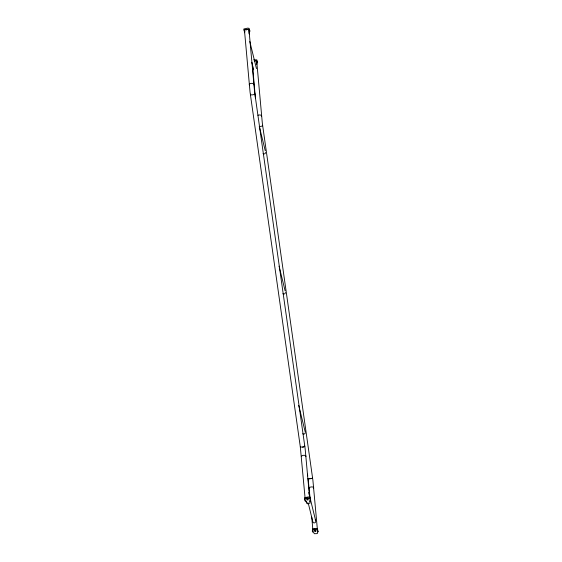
<?xml version="1.0" encoding="UTF-8"?>
<svg xmlns="http://www.w3.org/2000/svg" width="562" height="562" viewBox="0 0 562 562"><rect width="100%" height="100%" fill="white"/><g stroke="black" fill="none" stroke-linecap="round" stroke-linejoin="round"><path stroke-width="0.84" d="M246.008 30.123L246.585 29.737M308.173 498.782L307.189 499.154L306.641 498.016M315.935 530.373L314.945 530.746L314.376 529.516M309.767 501.171L310.554 500.854L309.873 498.072L305.861 498.185L304.646 498.719C304.126 501.894 306.768 500.939 306.866 503.545L310.084 503.145L309.795 500.911M310.062 497.897L308.081 478.522A2.276 0.597 -8 0 0 308.348 478.789L312.254 478.304A2.276 0.597 -8 0 0 312.317 477.693M244.498 30.692L250.062 92.182L300.312 446.895A2.276 0.597 -8 0 0 300.586 447.162L304.485 446.678A2.276 0.597 -8 0 0 304.555 446.066M311.404 478.634L312.254 478.304M257.122 62.192L256.813 59.839L253.673 59.839M317.839 531.006L317.53 528.652L316.617 528.421L312.648 529.011L312.662 530.76M302.504 447.226L303.635 447.008M249.205 31.317L249.76 31.121L249.078 28.332L247.68 28.121L243.852 28.978L244.828 31.858M309.915 500.131L310.477 499.934L309.788 497.145L308.39 496.941L304.569 497.792L305.545 500.672M307.435 503.833L308.081 503.749M313.463 531.547L312.844 531.49M310.266 478.852L308.348 478.789M255.499 60.548L256.897 60.759C258.689 63.106 256.139 62.663 256.778 64.504M307.372 502.807L306.789 502.618L306.36 501.332M244.716 32.765L243.929 29.905L244.273 29.617L249.156 29.259C251.158 32.069 248.242 31.858 249.366 34.331M249.795 41.49L256.469 68.655M251.797 62.291L253.673 69.934M259.419 126.942L265.257 150.707M279.061 266.163L285.11 290.779M298.703 405.385L305.166 431.7M308.742 492.502L315.619 520.517M308.243 503.116L312.83 521.796A3.007 2.627 -13.8 0 0 313.21 522.548A1.447 1.272 -13.8 0 0 315.458 522.267A3.007 2.627 -13.8 0 0 315.24 519.766M248.973 31.437L249.289 33.411M306.276 501.199L306.438 501.894L306.381 501.227M307.47 474.18L307.716 475.916M300.312 446.895L305.054 497.714M311.748 517.11L312.823 529.341M256.771 61.764L262.335 123.247L312.901 480.278L317.404 529.657A2.276 1.089 -5 0 1 317.235 530.226M252.338 63.19L255.401 98.048M249.001 30.137L254.565 91.62L305.138 448.652L309.634 498.03A2.276 1.089 -5 0 0 309.205 497.532M254.614 93.664A2.276 0.597 -8.1 0 1 252.563 94.83A2.276 0.597 -8.1 0 1 250.708 94.149M249.676 85.22A2.276 1.089 -5 0 1 251.235 83.373A2.276 1.089 -5 0 1 253.581 84.736M265.552 152.478A3.007 2.627 -13.8 0 1 265.306 153.314A1.447 1.272 -13.8 0 1 263.058 153.588M285.398 292.549A3.007 2.627 -13.8 0 1 285.152 293.378A1.447 1.272 -13.8 0 1 282.911 293.659M305.25 432.621A3.007 2.627 -13.8 0 1 305.004 433.45A1.447 1.272 -13.8 0 1 302.756 433.731M244.927 31.191A2.276 1.089 -5 0 1 246.486 29.35A2.276 1.089 -5 0 1 248.833 30.706M262.384 125.291A2.276 0.597 -8.1 0 1 261.941 126.078A2.276 0.597 -8.1 0 1 259.215 126.513M257.909 115.28A2.276 1.089 -5 0 1 260.67 115.119A2.276 1.089 -5 0 1 261.344 116.362M254.256 60.977A2.276 1.089 -5 0 1 256.602 62.333M301.45 456.667A2.276 1.089 -5 0 1 304.028 455.283A2.276 1.089 -5 0 1 305.784 456.681M309.219 488.294A2.276 1.089 -5 0 1 311.798 486.91A2.276 1.089 -5 0 1 313.554 488.308M306.03 497.525A2.276 1.089 -5 0 1 307.119 497.237M313.8 529.151A2.276 1.089 -5 0 1 314.889 528.863M318.148 531.771L317.361 532.088L317.495 533.317L317.031 533.633L314.277 533.717C314.039 531.828 311.826 532.902 312.388 530.219L317.151 529.39L318.148 531.771M306.922 498.663L306.95 499.864L308.053 499.983L308.025 498.775L306.922 498.663M314.657 530.163L314.706 531.462L315.816 531.575L315.767 530.282L314.657 530.163"/></g></svg>
